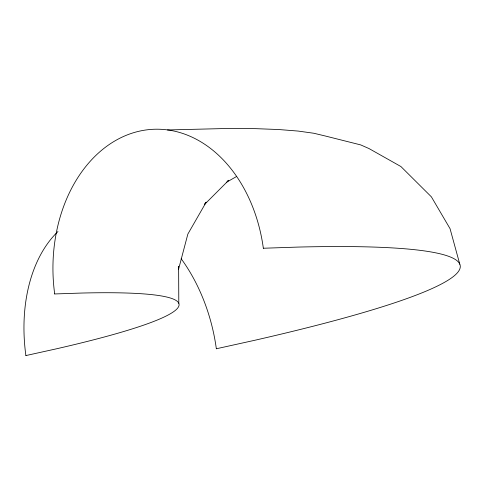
<?xml version="1.0" encoding="UTF-8"?>
<svg xmlns="http://www.w3.org/2000/svg" width="484" height="484" viewBox="0 0 484 484"><rect width="100%" height="100%" fill="white"/><g stroke="black" fill="none" stroke-linecap="round" stroke-linejoin="round"><path stroke-width="0.73" d="M204.315 204.405L206.202 202.149L187.852 234.081L178.451 269.697L178.626 266.436L178.802 303.341M204.478 204.514L228.726 180.266L227.486 181.101M226.476 182.268L236.24 176.69M25.918 355.565L55.624 349A425.678 38.581 -7.8 0 0 81.784 293.044L54.722 293.951M216.318 348.77L254.505 340.337A709.465 64.299 -7.8 0 0 298.108 247.076L263.314 248.244M167.488 129.954L229.241 128.435L255.758 128.659L278.79 129.537L298.186 131.073L313.807 133.251L325.557 136.065L360.707 144.91L368.941 148.528L400.903 166.532L431.389 196.849L450.047 228.666L459.8 264.234M25.888 355.565A141.818 94.416 77.5 0 1 57.977 231.509M181.149 258.71A141.818 94.416 77.5 0 1 216.342 348.77M54.692 293.957A141.818 106.026 88.1 0 1 139.834 131.067A141.818 106.026 88.1 0 1 263.344 248.238"/></g></svg>
